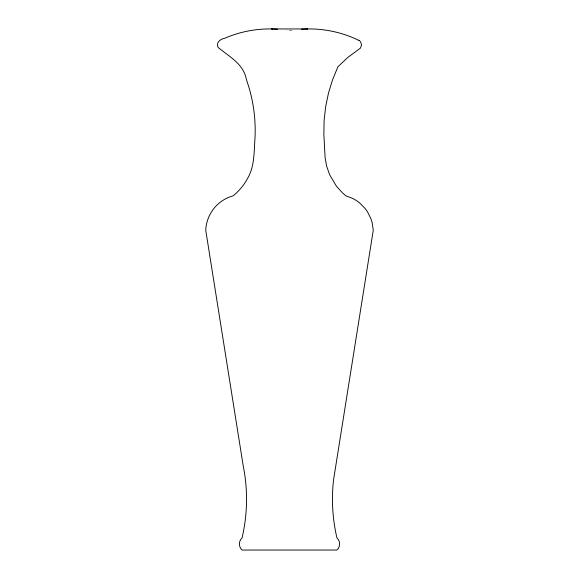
<?xml version="1.0" encoding="UTF-8"?>
<svg xmlns="http://www.w3.org/2000/svg" width="579" height="579" viewBox="0 0 579 579"><rect width="100%" height="100%" fill="white"/><g stroke="black" fill="none" stroke-linecap="round" stroke-linejoin="round"><path stroke-width="0.43" stroke-dasharray="2.9 2.17" d="M292.048 30.332L289.5 30.73L286.952 30.332"/><path stroke-width="0.87" d="M301.449 29.218L307.463 28.95L271.537 28.95L277.551 29.218M272.152 28.95C255.882 28.632 239.568 31.794 224.645 38.301C220.44 38.829 215.547 42.918 218.08 47.384C229.074 56.612 243.701 63.82 246.401 79.663C253.472 99.4 256.338 120.606 254.767 141.515C254.022 154.13 254.167 167.411 247.428 178.679C243.853 185.229 239.004 191.063 233.207 195.774C228.162 197.193 223.429 199.639 219.354 202.932C211.234 209.591 206.175 219.731 205.733 230.225L243.26 466.131C248.022 489.776 247.58 514.434 242.065 537.913C238.512 540.96 238.512 547.003 242.065 550.05L336.935 550.05C340.488 547.003 340.488 540.96 336.935 537.913C332.476 518.914 331.333 499.163 333.569 479.774L373.267 230.225L372.116 222.466L370.936 218.724L367.441 211.704L365.154 208.512L359.646 202.932L356.49 200.602L353.096 198.619L345.793 195.774L342.421 192.829L336.428 186.185L329.603 174.655L326.657 166.209L325.087 157.408L323.864 134.538L324.11 120.57L325.659 106.688L328.496 93.016L332.599 79.663L337.926 66.759L347.936 57.343L360.42 48.129L361.586 44.815L360.42 41.5M306.848 28.95C325.123 28.574 343.463 32.656 359.805 40.856L359.096 40.32"/></g></svg>
